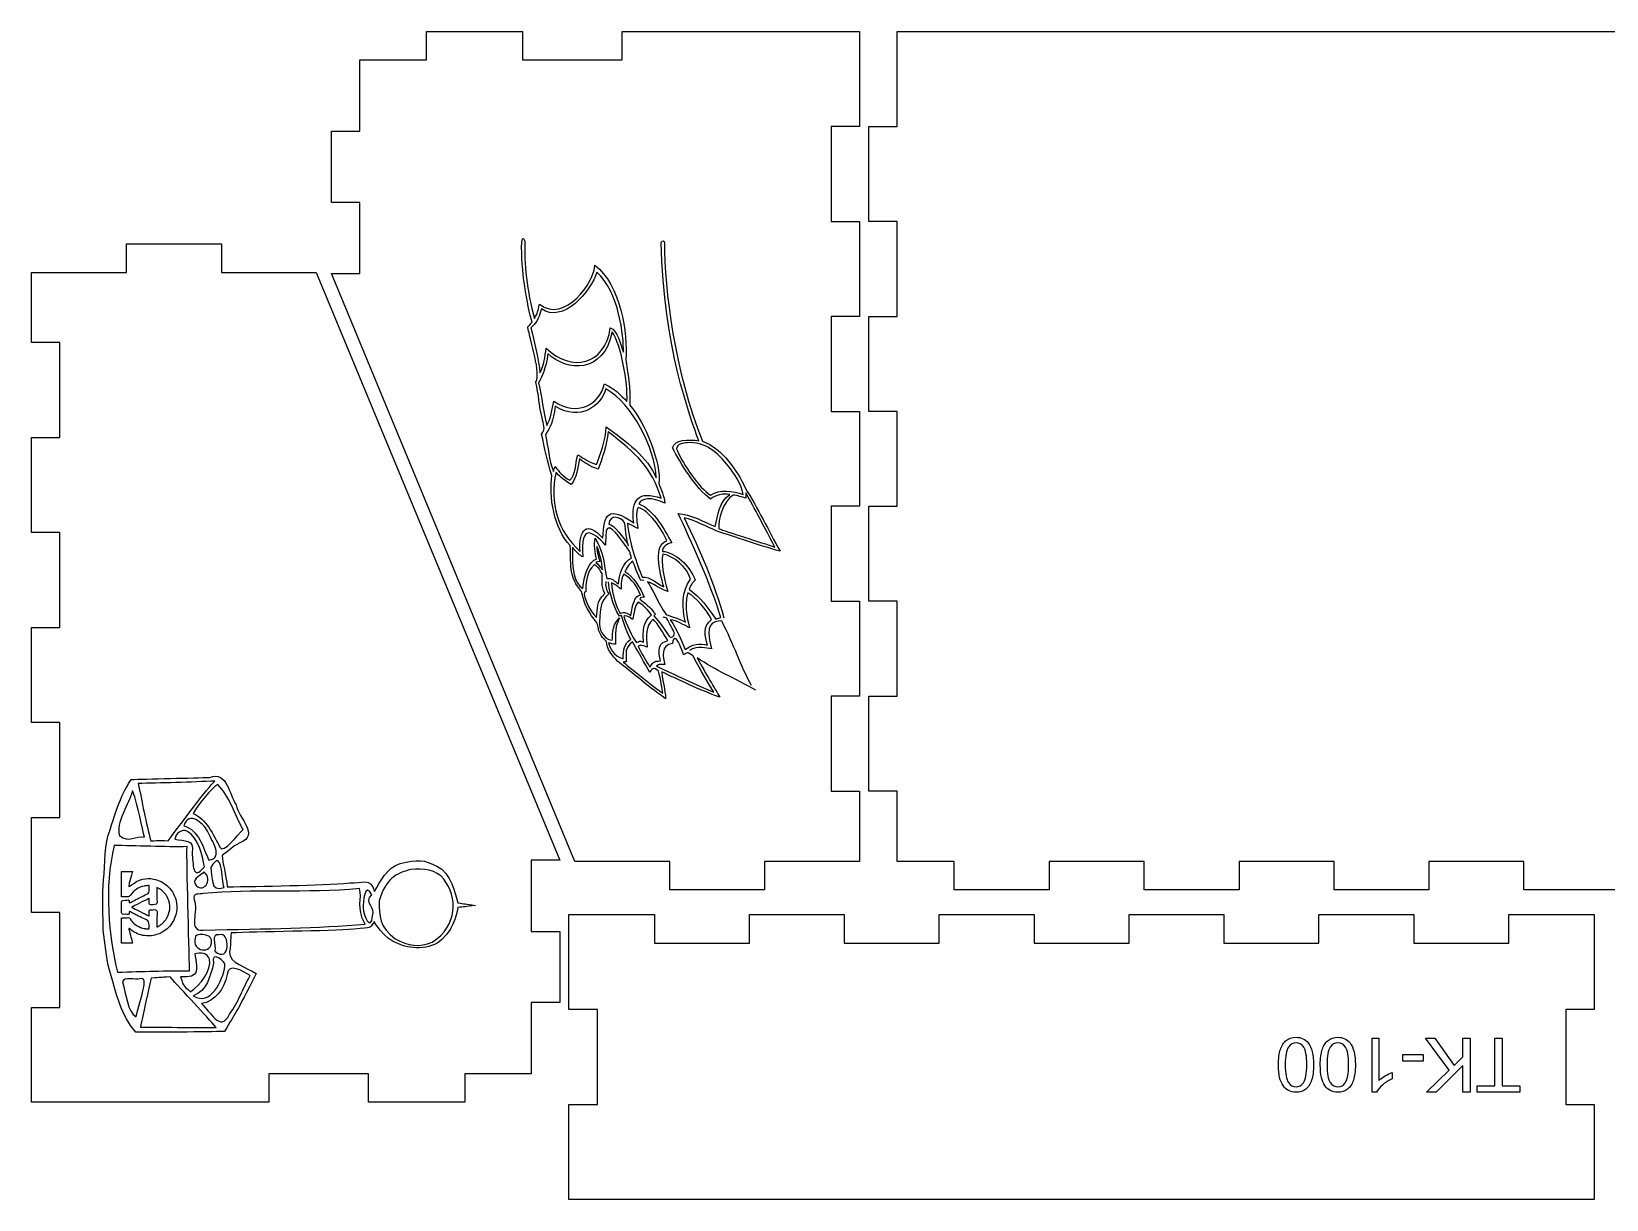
# Model space of a CAD drawing. Extents: x 7 to 524, y 11 to 256.
# Drawn here: x 7.4 to 339.2, y 10.5 to 256.5 of the extents above; entities that cross this region are included whole.
import ezdxf

# ---------------------------------------------------------------- set-up
doc = ezdxf.new("R2010")
doc.units = 0
doc.layers.get('0').update_dxf_attribs({"linetype": 'CONTINUOUS'})

msp = doc.modelspace()

# ---------------------------------------------------------------- linework, layer by layer
at = {"color": 7}
for points in [[(90.539747, 256.499232), (110.819324, 256.499232)], [(90.539747, 250.499249), (90.539747, 256.499232)], [(110.819324, 256.499232), (110.819324, 250.499249)], [(131.819322, 256.499232), (181.81932, 256.499232)], [(131.819322, 250.499249), (131.819322, 256.499232)], [(181.81932, 256.499232), (181.81932, 236.499235)], [(189.769327, 256.499232), (393.769321, 256.499232)], [(189.769327, 236.499235), (189.769327, 256.499232)], [(76.539746, 250.499249), (90.539747, 250.499249)], [(76.539746, 235.499234), (76.539746, 250.499249)], [(110.819324, 250.499249), (131.819322, 250.499249)], [(175.819321, 236.499235), (175.819321, 216.49924)], [(181.81932, 236.499235), (175.819321, 236.499235)], [(183.769331, 236.499235), (189.769327, 236.499235)], [(183.769331, 216.49924), (183.769331, 236.499235)], [(70.53975, 235.499234), (76.539746, 235.499234)], [(70.53975, 220.499232), (70.53975, 235.499234)], [(76.539746, 220.499232), (70.53975, 220.499232)], [(76.539746, 205.499233), (76.539746, 220.499232)], [(175.819321, 216.49924), (181.81932, 216.49924)], [(181.81932, 216.49924), (181.81932, 196.499243)], [(189.769327, 216.49924), (183.769331, 216.49924)], [(189.769327, 196.499243), (189.769327, 216.49924)], [(27.353585, 211.772261), (47.353582, 211.772261)], [(27.353585, 205.772265), (27.353585, 211.772261)], [(47.353582, 211.772261), (47.353582, 205.772265)], [(7.35359, 205.772265), (27.353585, 205.772265)], [(7.35359, 190.972407), (7.35359, 205.772265)], [(47.353582, 205.772265), (67.353585, 205.772265)], [(67.353585, 205.772265), (118.633161, 81.972419)], [(70.53975, 205.499233), (76.539746, 205.499233)], [(121.819323, 81.699387), (70.53975, 205.499233)], [(175.819321, 196.499243), (175.819321, 176.499233)], [(181.81932, 196.499243), (175.819321, 196.499243)], [(183.769331, 196.499243), (189.769327, 196.499243)], [(183.769331, 176.499233), (183.769331, 196.499243)], [(13.353588, 190.972407), (7.35359, 190.972407)], [(13.353588, 170.972405), (13.353588, 190.972407)], [(175.819321, 176.499233), (181.81932, 176.499233)], [(181.81932, 176.499233), (181.81932, 156.499236)], [(189.769327, 176.499233), (183.769331, 176.499233)], [(189.769327, 156.499236), (189.769327, 176.499233)], [(7.35359, 170.972405), (13.353588, 170.972405)], [(7.35359, 150.97241), (7.35359, 170.972405)], [(175.819321, 156.499236), (175.819321, 136.499242)], [(181.81932, 156.499236), (175.819321, 156.499236)], [(183.769331, 156.499236), (189.769327, 156.499236)], [(183.769331, 136.499242), (183.769331, 156.499236)], [(13.353588, 150.97241), (7.35359, 150.97241)], [(13.353588, 130.972413), (13.353588, 150.97241)], [(175.819321, 136.499242), (181.81932, 136.499242)], [(181.81932, 136.499242), (181.81932, 116.499244)], [(189.769327, 136.499242), (183.769331, 136.499242)], [(189.769327, 116.499244), (189.769327, 136.499242)], [(7.35359, 130.972413), (13.353588, 130.972413)], [(7.35359, 110.972419), (7.35359, 130.972413)], [(175.819321, 116.499244), (175.819321, 96.499242)], [(181.81932, 116.499244), (175.819321, 116.499244)], [(183.769331, 116.499244), (189.769327, 116.499244)], [(183.769331, 96.499242), (183.769331, 116.499244)], [(13.353588, 110.972419), (7.35359, 110.972419)], [(13.353588, 90.972406), (13.353588, 110.972419)], [(175.819321, 96.499242), (181.81932, 96.499242)], [(181.81932, 96.499242), (181.81932, 81.699387)], [(189.769327, 96.499242), (183.769331, 96.499242)], [(189.769327, 81.699387), (189.769327, 96.499242)], [(7.35359, 90.972406), (13.353588, 90.972406)], [(7.35359, 70.972411), (7.35359, 90.972406)], [(112.633162, 81.972419), (112.633162, 66.972417)], [(118.633161, 81.972419), (112.633162, 81.972419)], [(141.819328, 81.699387), (121.819323, 81.699387)], [(141.819328, 75.699389), (141.819328, 81.699387)], [(161.819323, 81.699387), (161.819323, 75.699389)], [(181.81932, 81.699387), (161.819323, 81.699387)], [(201.769337, 81.699387), (189.769327, 81.699387)], [(201.769337, 75.699389), (201.769337, 81.699387)], [(221.769334, 81.699387), (221.769334, 75.699389)], [(241.769329, 81.699387), (221.769334, 81.699387)], [(241.769329, 75.699389), (241.769329, 81.699387)], [(261.769326, 81.699387), (261.769326, 75.699389)], [(281.769317, 81.699387), (261.769326, 81.699387)], [(281.769317, 75.699389), (281.769317, 81.699387)], [(301.769304, 81.699387), (301.769304, 75.699389)], [(321.769317, 81.699387), (301.769304, 81.699387)], [(321.769317, 75.699389), (321.769317, 81.699387)], [(27.130444, 74.271942), (26.284374, 74.271942), (26.284374, 76.941381), (26.284374, 79.61082), (27.463084, 79.61082)], [(32.115365, 75.831142), (32.115538, 76.610312), (31.871129, 76.606538)], [(161.819323, 75.699389), (141.819328, 75.699389)], [(221.769334, 75.699389), (201.769337, 75.699389)], [(261.769326, 75.699389), (241.769329, 75.699389)], [(301.769304, 75.699389), (281.769317, 75.699389)], [(341.769303, 75.699389), (321.769317, 75.699389)], [(13.353588, 70.972411), (7.35359, 70.972411)], [(13.353588, 50.972414), (13.353588, 70.972411)], [(27.463084, 64.516355), (26.28437, 64.516355), (26.28437, 67.185794), (26.28437, 69.855233), (27.130111, 69.855233)], [(120.589323, 70.50448), (138.589321, 70.50448)], [(120.589323, 50.50565), (120.589323, 70.50448)], [(138.589321, 70.50448), (138.589321, 64.504831)], [(158.589319, 70.50448), (178.589329, 70.50448)], [(158.589319, 64.504831), (158.589319, 70.50448)], [(178.589329, 70.50448), (178.589329, 64.504831)], [(198.589326, 70.50448), (218.58932, 70.50448)], [(198.589326, 64.504831), (198.589326, 70.50448)], [(218.58932, 70.50448), (218.58932, 64.504831)], [(238.589331, 70.50448), (258.589328, 70.50448)], [(238.589331, 64.504831), (238.589331, 70.50448)], [(258.589328, 70.50448), (258.589328, 64.504831)], [(278.589343, 70.50448), (298.58933, 70.50448)], [(278.589343, 64.504831), (278.589343, 70.50448)], [(298.58933, 70.50448), (298.58933, 64.504831)], [(318.589342, 70.50448), (336.589344, 70.50448)], [(318.589342, 64.504831), (318.589342, 70.50448)], [(336.589344, 70.50448), (336.589344, 50.50565)], [(31.871127, 67.520637), (32.115537, 67.516864), (32.115537, 68.296229)], [(112.633162, 66.972417), (118.633161, 66.972417)], [(118.633161, 66.972417), (118.633161, 51.972418)], [(138.589321, 64.504831), (158.589319, 64.504831)], [(178.589329, 64.504831), (198.589326, 64.504831)], [(218.58932, 64.504831), (238.589331, 64.504831)], [(258.589328, 64.504831), (278.589343, 64.504831)], [(298.58933, 64.504831), (318.589342, 64.504831)], [(7.35359, 50.972414), (13.353588, 50.972414)], [(7.35359, 30.972412), (7.35359, 50.972414)], [(112.633162, 51.972418), (112.633162, 36.972403)], [(118.633161, 51.972418), (112.633162, 51.972418)], [(126.589327, 50.50565), (120.589323, 50.50565)], [(126.589327, 30.506825), (126.589327, 50.50565)], [(330.589334, 50.50565), (330.589334, 30.506825)], [(336.589344, 50.50565), (330.589334, 50.50565)], [(289.843924, 44.474359), (291.23677, 44.474359), (291.23677, 35.598837)], [(290.741523, 33.083975), (289.843924, 33.083975), (289.843924, 44.474359)], [(57.353586, 36.972403), (57.353586, 30.972412)], [(78.353587, 36.972403), (57.353586, 36.972403)], [(78.353587, 30.972412), (78.353587, 36.972403)], [(98.633164, 36.972403), (98.633164, 30.972412)], [(112.633162, 36.972403), (98.633164, 36.972403)], [(294.022462, 37.277989), (294.022462, 35.931572)], [(57.353586, 30.972412), (7.35359, 30.972412)], [(98.633164, 30.972412), (78.353587, 30.972412)], [(120.589323, 30.506825), (126.589327, 30.506825)], [(120.589323, 10.507976), (120.589323, 30.506825)], [(330.589334, 30.506825), (336.589344, 30.506825)], [(336.589344, 30.506825), (336.589344, 10.507976)], [(336.589344, 10.507976), (120.589323, 10.507976)], [(336.589344, 10.507976), (120.589323, 10.507976)]]:
    msp.add_lwpolyline(points, dxfattribs=at)
for points in [[(310.434831, 44.474359), (310.434831, 33.130404), (308.933638, 33.130404), (308.933638, 38.755954), (303.300342, 33.130404), (301.265246, 33.130404), (306.024148, 37.726796), (301.056331, 44.474359), (303.037266, 44.474359), (307.076501, 38.732739), (308.933638, 40.543439), (308.933638, 44.474359)], [(317.166916, 44.474359), (317.166916, 34.469082), (320.904367, 34.469082), (320.904367, 33.130404), (311.912794, 33.130404), (311.912794, 34.469082), (315.665723, 34.469082), (315.665723, 44.474359)], [(300.522402, 41.069624), (300.522402, 39.669041), (296.243269, 39.669041), (296.243269, 41.069624)], [(276.031537, 38.879763)], [(277.463065, 38.879763)], [(284.845151, 38.879763)], [(286.27668, 38.879763)]]:
    msp.add_lwpolyline(points, close=True, dxfattribs=at)
for points in [[(110.624923, 212.061415), (110.85336, 213.742496), (111.273536, 212.48003), (111.291416, 212.032155)], [(140.047758, 212.067858), (140.077395, 212.550017), (140.73991, 212.481155), (140.715682, 211.995104)], [(112.814274, 195.289965), (111.795667, 198.700041), (110.450349, 206.486333), (110.624923, 212.061415)], [(111.291416, 212.032155), (111.124104, 208.175808), (111.738571, 201.523314), (113.302589, 196.036098)], [(147.936567, 170.30458), (146.143269, 175.411732), (140.449309, 190.060702), (140.047758, 212.067858)], [(140.715682, 211.995104), (140.64976, 202.264761), (142.846429, 184.809254), (148.700269, 170.194092)], [(114.371907, 199.105784), (119.66708, 194.814213), (126.108356, 203.930934), (126.012914, 207.291645)], [(126.448154, 205.840145), (125.401395, 201.84566), (119.206522, 194.831185), (114.769064, 198.068787)], [(126.012914, 207.291645), (131.490466, 203.138047), (132.973231, 192.797054), (132.561588, 187.435384)], [(132.058588, 188.98019), (132.169328, 192.156965), (131.130759, 201.70463), (126.448154, 205.840145)], [(113.302589, 196.036098), (114.034322, 197.34182), (114.057158, 197.593736), (114.371907, 199.105784)], [(114.769064, 198.068787), (114.089026, 195.59342), (113.606535, 195.080526), (112.538996, 194.12241)], [(111.891314, 194.310625), (112.440307, 194.82917), (112.349415, 194.798684), (112.814274, 195.289965)], [(113.580917, 182.623539), (114.742083, 184.320795), (112.491262, 191.310288), (111.891314, 194.310625)], [(112.538996, 194.12241), (113.293398, 191.288204), (114.22341, 187.246297), (114.474742, 184.638132)], [(115.813872, 189.776488), (121.009927, 184.711537), (128.245953, 186.14243), (129.292148, 194.11095)], [(129.668612, 193.237697), (127.965921, 184.342776), (120.045495, 184.85432), (116.154959, 188.663133)], [(129.292148, 194.11095), (130.7851, 193.655381), (131.420737, 190.586121), (132.058588, 188.98019)], [(132.804501, 178.571203), (133.016274, 182.516685), (131.60106, 190.574956), (129.668612, 193.237697)], [(114.474742, 184.638132), (115.393431, 186.240611), (115.446653, 188.01604), (115.813872, 189.776488)], [(116.154959, 188.663133), (115.758221, 185.43111), (114.856519, 183.838527), (114.198054, 182.473781)], [(132.561588, 187.435384), (132.935094, 184.887958), (133.638515, 181.115946), (133.392092, 177.789515)], [(114.9539, 175.125416), (114.286489, 177.581873), (114.262707, 180.163744), (113.580917, 182.623539)], [(114.198054, 182.473781), (114.926083, 179.384491), (115.13546, 176.581381), (115.892348, 173.552514)], [(117.390269, 178.627844), (122.268532, 175.34185), (126.97125, 177.787378), (128.056542, 182.26775)], [(128.378629, 181.221097), (127.403404, 177.829685), (123.066531, 174.164524), (117.700126, 177.617547)], [(128.056542, 182.26775), (130.40105, 181.201646), (131.264933, 180.10367), (132.804501, 178.571203)], [(138.961722, 162.483501), (138.716615, 168.709242), (134.012069, 178.087945), (128.378629, 181.221097)], [(117.700126, 177.617547), (117.25339, 174.23373), (116.751989, 173.287099), (115.626404, 171.522868)], [(115.892348, 173.552514), (116.941315, 175.035561), (116.890955, 176.901009), (117.390269, 178.627844)], [(133.392092, 177.789515), (136.535044, 174.339822), (140.202086, 165.198935), (139.504127, 161.407249)], [(114.833718, 171.719671), (115.767438, 172.77982), (115.143789, 173.853951), (114.9539, 175.125416)], [(126.376396, 165.290255), (127.065669, 166.921081), (128.398312, 170.564371), (128.401789, 173.240051)], [(128.401789, 173.240051), (132.516657, 170.340815), (137.273051, 166.746634), (138.961722, 162.483501)], [(117.007898, 163.021938), (115.964347, 165.751629), (115.495078, 168.882229), (114.833718, 171.719671)], [(115.626404, 171.522868), (116.278529, 168.841658), (116.279465, 166.396293), (117.312802, 163.863148)], [(128.87877, 172.158073), (128.504427, 169.387271), (127.591928, 166.386431), (126.721129, 164.30331)], [(139.996446, 158.208836), (137.940033, 164.768472), (134.8272, 167.543824), (128.87877, 172.158073)], [(142.432468, 168.786481), (142.839118, 170.643433), (145.711654, 170.598884), (147.936567, 170.30458)], [(145.523659, 169.886531), (144.6511, 169.898859), (142.600082, 169.386078), (143.446547, 168.150295)], [(154.138699, 165.040768), (152.038242, 167.67828), (149.082921, 170.277524), (145.523659, 169.886531)], [(148.700269, 170.194092), (152.911408, 168.713957), (156.145737, 163.787237), (157.645638, 160.510397)], [(120.753388, 161.973145), (122.053629, 163.007281), (121.893635, 165.421687), (122.422673, 167.319572)], [(122.811021, 166.480987), (122.400872, 164.581168), (122.270606, 162.485752), (121.059782, 161.101299)], [(122.422673, 167.319572), (123.636768, 166.724575), (124.041449, 166.16528), (126.376396, 165.290255)], [(126.721129, 164.30331), (124.726134, 165.067082), (124.002698, 165.610952), (122.811021, 166.480987)], [(150.416182, 158.006825), (147.30756, 160.256415), (144.098374, 165.572913), (142.432468, 168.786481)], [(143.446547, 168.150295), (144.627558, 165.374581), (148.023275, 160.394962), (150.397522, 158.841287)], [(120.853893, 148.268153), (117.43288, 151.639342), (116.304485, 158.781522), (117.007898, 163.021938)], [(117.864229, 163.657381), (116.46934, 157.284018), (118.239069, 151.147797), (122.93473, 146.990688)], [(117.312802, 163.863148), (117.439904, 164.418022), (117.358239, 163.950733), (117.659722, 164.877816)], [(117.659722, 164.877816), (118.503514, 163.856332), (119.2564, 162.777137), (120.753388, 161.973145)], [(121.059782, 161.101299), (119.013297, 162.329748), (118.469263, 163.012204), (117.864229, 163.657381)], [(157.259233, 158.988505), (156.969364, 161.458123), (155.364093, 163.321805), (154.138699, 165.040768)], [(134.242099, 152.988073), (133.573299, 157.979824), (135.312993, 159.889329), (139.996446, 158.208836)], [(139.504127, 161.407249), (139.98929, 160.074297), (140.705982, 158.568724), (140.773343, 157.166613)], [(150.397522, 158.841287), (152.320317, 160.134966), (155.194847, 159.753939), (157.259233, 158.988505)], [(157.645638, 160.510397), (160.462252, 155.915107), (162.611401, 151.42555), (165.063467, 147.047453)], [(163.968841, 147.911528), (161.577543, 152.363669), (160.649003, 154.414442), (157.823797, 159.341857)], [(157.823797, 159.341857), (157.826039, 158.721781), (157.846511, 158.814183), (157.859134, 158.191971)], [(127.726827, 149.756096), (127.900237, 154.854533), (128.873431, 156.766556), (134.242099, 152.988073)], [(135.144574, 156.260211), (134.621759, 155.097553), (134.812292, 153.738049), (135.109583, 151.814444)], [(141.239039, 149.224169), (139.944646, 151.968069), (137.550515, 155.582175), (135.144574, 156.260211)], [(140.773343, 157.166613), (138.031908, 158.550395), (135.76893, 158.204075), (135.303223, 157.045295)], [(135.303223, 157.045295), (138.540207, 155.754764), (140.802743, 151.365073), (142.22665, 148.806828)], [(154.467912, 158.997981), (153.034243, 159.259142), (151.565477, 158.940027), (150.416182, 158.006825)], [(151.359513, 152.271422), (151.957007, 154.618262), (152.2845, 157.454505), (154.467912, 158.997981)], [(155.207562, 158.868886), (153.022531, 157.60275), (151.894003, 153.451513), (152.17107, 151.783661)], [(157.859134, 158.191971), (157.004986, 158.49246), (156.096175, 158.744565), (155.207562, 158.868886)], [(122.93473, 146.990688), (122.606598, 151.600156), (124.340088, 153.669243), (127.726827, 149.756096)], [(128.303734, 148.332635), (125.496704, 151.246749), (123.058463, 153.074002), (123.500836, 145.836654)], [(132.302125, 153.080962), (131.411652, 154.332927), (129.17633, 154.932596), (129.002807, 152.714272)], [(129.002807, 152.714272), (130.003815, 152.646772), (132.208788, 149.951138), (133.158829, 148.200819)], [(133.158829, 148.200819), (132.707327, 149.457728), (132.570741, 151.142244), (132.302125, 153.080962)], [(135.109583, 151.814444), (134.334033, 152.256184), (133.723369, 152.625188), (132.931301, 152.90699)], [(132.931301, 152.90699), (133.353308, 148.50017), (134.871436, 144.487101), (136.008088, 141.588928)], [(152.593376, 133.057558), (150.625895, 139.79843), (146.167898, 149.637344), (143.574292, 154.971955)], [(143.574292, 154.971955), (146.173519, 154.861102), (149.221532, 153.123462), (151.359513, 152.271422)], [(151.626203, 151.308325), (149.726757, 152.22534), (147.009569, 153.569763), (144.826646, 154.049236)], [(144.826646, 154.049236), (148.45088, 146.869141), (151.191132, 140.186833), (153.226446, 133.011377)], [(126.399958, 145.363133), (126.041721, 146.803931), (125.847097, 148.290884), (126.098658, 149.77225)], [(126.098658, 149.77225), (128.48321, 145.641283), (127.816327, 143.815446), (128.578891, 141.301977)], [(128.834118, 151.928278), (128.363969, 151.716425), (128.307076, 150.70936), (128.303734, 148.332635)], [(133.345294, 147.046521), (132.207178, 148.602444), (129.797394, 152.362337), (128.834118, 151.928278)], [(165.063464, 147.04745), (160.519712, 148.319169), (155.725755, 149.980597), (151.626203, 151.308325)], [(152.17107, 151.783661), (153.51845, 151.258122), (161.249186, 148.830901), (163.968841, 147.911528)], [(123.244466, 138.565489), (120.622167, 141.656754), (121.031269, 143.391212), (120.853893, 148.268153)], [(121.348396, 147.895339), (121.11177, 143.050608), (121.720219, 140.365475), (123.531505, 139.171768)], [(123.500836, 145.836654), (123.088822, 146.090846), (122.09523, 146.784495), (121.348396, 147.895339)], [(126.470152, 148.022651), (126.42625, 146.937293), (127.003518, 145.230206), (127.092897, 144.894882)], [(127.630327, 143.094139), (127.592459, 144.7255), (127.13156, 146.277989), (126.470152, 148.022651)], [(133.750696, 145.624968), (133.483674, 146.495781), (133.530428, 146.550841), (133.345294, 147.046521)], [(140.571449, 139.543572), (139.614098, 142.831604), (138.317873, 148.4673), (141.239039, 149.224169)], [(140.366733, 146.392802), (139.896895, 144.601466), (140.546306, 141.827346), (141.406531, 138.541329)], [(142.22665, 148.806828), (141.26087, 148.619729), (140.226197, 147.964972), (140.263366, 147.007722)], [(140.263366, 147.007722), (142.986194, 146.885725), (146.006192, 143.999543), (147.184174, 140.934289)], [(146.22509, 141.156066), (145.478443, 143.597406), (142.684537, 146.166486), (140.366733, 146.392802)], [(123.531505, 139.171768), (123.735284, 142.398101), (124.901692, 145.00146), (126.399958, 145.363133)], [(125.935761, 144.215802), (124.055585, 142.584421), (124.093998, 139.765761), (124.159627, 138.511216)], [(127.561464, 142.341053), (126.629274, 143.907324), (126.476869, 143.809603), (125.935761, 144.215802)], [(127.092897, 144.894882), (126.757359, 144.796408), (126.397074, 144.814506), (126.264583, 144.653319)], [(126.264583, 144.653319), (126.929746, 144.181722), (127.044806, 143.827323), (127.630327, 143.094139)], [(131.02021, 140.167956), (131.089024, 142.001174), (131.968811, 144.798404), (133.750696, 145.624968)], [(134.047572, 144.916189), (133.439442, 144.686597), (132.569238, 143.267979), (132.391071, 142.773375)], [(132.391071, 142.773375), (134.053089, 141.805352), (135.667133, 139.373282), (136.41614, 137.340759)], [(135.721488, 140.904281), (135.266614, 141.693127), (134.197075, 144.542362), (134.047572, 144.916189)], [(128.155149, 138.162933), (127.234245, 139.792512), (127.772762, 141.119928), (127.561464, 142.341053)], [(128.371375, 140.691331), (128.195776, 139.767201), (128.458581, 138.870576), (128.963957, 138.078535)], [(128.578891, 141.301977), (129.65507, 141.416749), (130.138504, 140.809013), (131.02021, 140.167956)], [(131.223175, 133.382815), (129.705469, 135.579505), (128.964864, 139.321924), (128.927552, 140.566514)], [(131.551249, 139.052204), (130.451392, 139.987583), (130.366555, 139.981701), (129.532216, 140.383459)], [(129.532216, 140.383459), (129.700823, 137.982539), (130.471518, 135.30996), (131.402308, 133.905718)], [(132.174388, 142.189907), (131.522164, 141.387514), (131.56687, 140.147589), (131.551249, 139.052204)], [(135.630384, 137.754361), (134.98303, 139.565805), (133.927856, 141.207959), (132.174388, 142.189907)], [(136.383541, 140.881994), (136.225159, 140.937762), (135.943501, 140.905554), (135.721488, 140.904281)], [(136.008088, 141.588928), (137.817131, 141.730927), (139.041703, 140.165448), (140.571449, 139.543572)], [(141.406531, 138.541329), (138.700637, 139.685093), (138.622335, 140.144408), (137.164303, 140.613525)], [(137.164303, 140.613525), (137.897286, 139.524116), (139.508291, 136.002816), (141.043386, 133.690518)], [(145.172604, 132.086307), (144.295945, 135.054926), (144.304553, 138.620602), (146.22509, 141.156066)], [(147.184174, 140.934289), (146.55524, 140.370564), (146.173689, 139.777668), (145.884829, 139.017231)], [(124.159627, 138.511216), (122.952618, 138.91714), (124.948194, 134.260392), (126.40702, 133.102265)], [(126.555399, 131.905559), (124.751308, 134.155509), (123.893718, 135.482218), (123.244466, 138.565489)], [(126.40702, 133.102265), (126.629917, 134.899934), (126.287263, 136.404887), (128.155149, 138.162933)], [(128.963957, 138.078535), (127.292871, 136.472503), (127.24024, 135.580386), (127.03097, 132.082114)], [(133.633245, 133.52227), (133.835419, 135.519428), (134.526304, 137.864631), (135.630384, 137.754361)], [(135.196546, 136.297119), (134.317833, 135.585912), (134.329121, 133.833982), (134.005718, 132.648547)], [(138.0022, 133.620897), (137.114814, 134.728949), (136.659976, 135.394246), (135.196546, 136.297119)], [(136.41614, 137.340759), (136.16063, 137.3299), (135.600289, 137.360294), (135.506365, 136.96671)], [(135.506365, 136.96671), (137.371102, 135.501565), (138.013965, 134.918297), (138.785101, 133.75882)], [(145.641041, 138.286572), (144.615586, 135.220327), (145.920292, 131.459318), (145.973111, 130.907292)], [(150.606509, 132.672012), (149.704697, 134.481577), (147.252134, 137.493444), (145.641041, 138.286572)], [(145.884829, 139.017231), (148.335092, 137.367288), (149.882999, 135.103779), (151.497944, 132.753672)], [(129.716103, 128.280278), (129.863886, 129.062406), (129.329568, 130.934058), (131.230196, 133.010999)], [(131.230196, 133.010999), (130.712326, 131.643923), (130.198533, 131.176554), (130.414845, 127.446989)], [(131.63316, 133.499014), (131.538216, 133.497408), (131.274253, 133.380225), (131.223175, 133.382815)], [(131.402308, 133.905718), (132.30695, 134.343319), (132.727352, 134.076753), (133.633245, 133.52227)], [(133.597629, 128.50238), (132.736684, 130.060889), (132.601979, 130.740496), (131.63316, 133.499014)], [(134.005718, 132.648547), (133.018051, 133.534129), (132.318954, 133.521225), (132.124081, 133.267598)], [(132.124081, 133.267598), (132.725606, 131.749474), (133.847113, 129.019816), (134.815412, 127.803433)], [(136.281422, 127.904851), (136.015195, 132.210235), (137.079511, 132.641034), (138.0022, 133.620897)], [(138.323092, 132.743402), (136.59211, 131.107663), (136.850674, 129.241416), (137.0497, 126.869175)], [(141.438182, 128.247925), (140.465732, 129.746229), (139.273166, 131.806126), (138.323092, 132.743402)], [(138.785101, 133.75882), (138.655355, 133.595329), (138.548251, 133.546581), (138.449684, 133.404906)], [(138.449684, 133.404906), (139.602377, 132.526946), (141.414806, 129.300265), (141.951953, 128.876073)], [(141.196237, 132.870122), (140.917524, 133.093563), (140.704199, 133.09058), (140.432293, 133.160408)], [(141.043386, 133.690518), (141.043386, 133.690518), (143.859192, 132.827418), (145.172604, 132.086307)], [(142.815764, 129.799357), (142.522637, 130.37782), (141.726079, 131.96379), (141.196237, 132.870122)], [(151.497944, 132.753672), (151.714793, 132.797152), (151.831282, 132.842348), (152.593376, 133.057558)], [(128.464848, 128.002446), (127.752765, 128.791762), (126.934224, 129.289548), (126.555399, 131.905559)], [(127.03097, 132.082114), (126.871276, 130.941747), (127.619256, 128.483399), (129.716103, 128.280278)], [(145.973111, 130.907292), (145.036097, 131.413713), (143.158593, 132.473877), (141.928904, 132.602404)], [(141.928904, 132.602404), (143.450204, 130.385424), (143.969622, 128.7911), (145.097881, 126.321114)], [(141.951953, 128.876073), (142.336033, 129.008771), (142.638216, 128.935928), (142.815764, 129.799357)], [(149.787085, 127.287352), (149.151803, 129.168823), (148.784604, 131.300125), (150.606509, 132.672012)], [(152.783299, 132.349869), (150.827436, 132.209722), (149.172368, 131.975439), (150.625163, 126.448819)], [(159.032581, 118.744194), (156.76247, 122.885336), (155.313331, 127.417027), (152.783299, 132.349869)], [(130.907986, 123.840684), (129.676658, 124.948746), (128.542248, 126.544717), (128.464848, 128.002446)], [(130.414845, 127.446989), (129.691114, 127.457985), (129.421481, 127.65859), (128.927923, 127.729423)], [(128.927923, 127.729423), (129.173503, 126.803857), (129.926458, 124.915698), (131.986164, 124.411227)], [(131.986164, 124.411227), (131.991444, 126.225914), (132.213817, 127.54691), (133.597629, 128.50238)], [(133.944726, 127.986397), (132.26385, 126.592332), (132.680376, 125.565928), (132.614893, 123.758177)], [(137.601469, 121.599883), (136.926958, 122.573666), (134.597741, 127.013485), (133.944726, 127.986397)], [(134.815412, 127.803433), (135.516701, 128.082292), (135.3381, 128.223926), (136.281422, 127.904851)], [(137.0497, 126.869175), (135.87421, 127.271919), (135.618981, 127.298288), (135.179112, 127.044158)], [(135.179112, 127.044158), (135.558729, 125.904107), (137.068418, 123.627768), (137.650124, 122.602938)], [(139.85807, 123.926063), (138.868449, 127.987381), (140.658394, 127.86464), (141.438182, 128.247925)], [(142.415211, 127.631008), (139.742633, 127.252589), (140.454409, 124.734451), (140.764033, 123.185396)], [(143.183102, 128.588743), (142.775451, 128.953135), (142.353958, 128.243203), (142.415211, 127.631008)], [(144.712321, 125.194864), (144.521276, 125.837518), (143.800672, 128.036704), (143.183102, 128.588743)], [(145.097881, 126.321114), (146.488917, 127.515984), (148.204658, 127.651924), (149.787085, 127.287352)], [(150.625163, 126.448819), (149.487013, 126.598941), (147.808684, 127.247986), (145.967676, 126.127308)], [(140.960852, 115.969827), (136.348124, 119.268407), (134.36883, 121.151585), (130.907986, 123.840684)], [(132.614893, 123.758177), (132.34137, 123.779483), (132.282744, 123.81344), (132.041429, 123.69202)], [(132.041429, 123.69202), (132.322784, 123.454675), (139.213509, 117.765347), (140.343043, 117.1738)], [(137.650124, 122.602938), (138.481455, 123.946094), (138.76558, 123.907135), (139.85807, 123.926063)], [(140.764033, 123.185396), (139.441415, 123.237504), (139.538919, 123.174399), (139.040769, 122.845728)], [(139.040769, 122.845728), (142.914894, 120.935738), (147.29437, 118.977433), (151.121999, 117.330361)], [(145.685726, 125.638452), (145.429628, 125.695829), (145.061509, 125.428704), (144.712321, 125.194864)], [(146.903088, 124.675242), (146.737513, 124.972385), (146.925902, 124.939697), (145.685726, 125.638452)], [(151.121999, 117.330361), (149.477368, 119.91467), (148.560219, 121.681013), (146.903088, 124.675242)], [(159.989143, 117.753664), (155.756916, 120.114428), (151.341673, 122.068136), (147.622146, 124.56441)], [(147.622146, 124.56441), (149.372796, 121.255599), (151.424698, 118.00162), (152.342376, 116.309036)], [(139.421948, 121.768681), (138.365827, 122.713527), (138.364344, 122.458864), (137.601469, 121.599883)], [(140.343043, 117.1738), (140.245168, 117.824277), (139.959599, 120.080185), (139.421948, 121.768681)], [(152.342376, 116.309036), (148.196505, 117.760664), (143.521249, 120.083869), (140.119623, 121.628872)], [(140.119623, 121.628872), (140.466983, 118.864216), (140.804138, 118.067916), (140.960852, 115.969827)], [(44.896673, 99.382866), (48.663891, 100.840765), (48.943106, 95.772051), (50.480344, 93.617102)], [(23.925886, 88.347117), (25.602788, 94.1683), (26.894512, 96.723311), (28.352128, 98.972936)], [(28.657672, 96.578564), (27.938519, 93.935102), (24.92644, 89.702015), (25.920659, 87.167585)], [(28.352128, 98.972936), (31.107624, 99.021886), (41.937468, 99.338177), (44.896673, 99.382866)], [(31.182765, 86.82317), (30.64241, 88.611828), (29.882591, 93.33812), (28.657672, 96.578564)], [(45.999501, 98.638207), (41.457837, 98.40961), (34.042828, 98.181533), (29.852396, 98.134737)], [(29.852396, 98.134737), (30.588052, 94.514774), (31.490394, 89.630259), (32.499137, 86.070518)], [(36.112554, 86.075589), (39.500896, 90.443823), (44.340804, 97.10559), (45.999501, 98.638207)], [(46.577995, 97.901961), (45.055591, 97.056245), (42.717911, 93.920833), (41.403079, 91.821605)], [(51.924821, 88.434459), (50.132759, 91.553361), (49.140631, 95.458278), (46.577995, 97.901961)], [(50.480344, 93.617102), (50.987115, 90.663245), (55.517758, 87.333763), (51.280994, 85.658676)], [(44.429304, 88.073534), (43.462073, 89.833495), (40.513655, 92.513967), (39.469448, 89.198687)], [(41.403079, 91.821605), (44.059731, 90.754502), (45.813797, 87.197732), (47.030068, 84.694695)], [(22.550792, 77.820667), (22.84806, 81.209066), (22.643172, 85.487847), (23.925886, 88.347117)], [(25.920659, 87.167585), (27.842732, 85.455124), (29.325026, 87.22867), (31.182765, 86.82317)], [(40.199145, 88.01972), (39.054421, 88.691467), (37.684611, 87.537894), (37.552706, 86.420685)], [(37.552706, 86.420685), (39.446, 85.853398), (41.829397, 86.588398), (41.190838, 83.499446)], [(39.469448, 89.198687), (42.660905, 88.225942), (43.469442, 84.663266), (44.714411, 81.953115)], [(43.766925, 80.587159), (43.36034, 83.034579), (42.62519, 86.532489), (40.199145, 88.01972)], [(44.714411, 81.953115), (47.953299, 82.484675), (45.30439, 86.083602), (44.429304, 88.073534)], [(47.030068, 84.694695), (47.67151, 83.189006), (50.993282, 87.420251), (51.924821, 88.434459)], [(24.779538, 85.027809), (22.614025, 76.478559), (23.636099, 65.676379), (25.467095, 58.371781)], [(40.117628, 84.836723), (35.89722, 84.688546), (28.898275, 85.09333), (24.779538, 85.027809)], [(32.499137, 86.070518), (34.825368, 86.094498), (33.762204, 86.12068), (36.112554, 86.075589)], [(40.646433, 58.678529), (40.550722, 64.584486), (40.014754, 81.069995), (40.117628, 84.836723)], [(41.190838, 83.499446), (41.469222, 81.325854), (41.155421, 77.315283), (43.766925, 80.587159)], [(47.929718, 76.237724), (47.361876, 77.741079), (47.662205, 84.860845), (45.12267, 80.398402)], [(51.280994, 85.658676), (49.31789, 84.574776), (49.473917, 84.298106), (47.544615, 82.977633)], [(47.544615, 82.977633), (47.605653, 81.402349), (48.32706, 78.999664), (48.590187, 76.348499)], [(45.12267, 80.398402), (45.551483, 78.517666), (44.839133, 75.18472), (47.929718, 76.237724)], [(79.592619, 75.388733), (81.027737, 77.634771), (82.102526, 80.295877), (85.025067, 81.270331)], [(87.28293, 79.990567), (84.112172, 79.183929), (81.979526, 78.10958), (80.605559, 73.413133)], [(85.025067, 81.270331), (88.773975, 82.216574), (90.078301, 82.051591), (92.780939, 80.721392)], [(94.247884, 77.959526), (92.573199, 80.010429), (89.976986, 80.285103), (87.28293, 79.990567)], [(92.780939, 80.721392), (95.653862, 79.337855), (96.771024, 74.793292), (97.154513, 72.954471)], [(22.43736, 68.170101), (22.410945, 71.679331), (22.271936, 74.372992), (22.550792, 77.820667)], [(27.92642, 77.00725), (27.438669, 75.355797), (28.823586, 77.636319), (30.802764, 77.98823)], [(27.463084, 79.61082), (28.111376, 79.61082), (28.641797, 79.609042), (28.641797, 79.606865)], [(28.016966, 77.336597), (27.982725, 77.212659), (27.941978, 77.064453), (27.92642, 77.00725)], [(28.641797, 79.606865), (28.641797, 79.603065), (28.288124, 78.318025), (28.016966, 77.336597)], [(31.085897, 76.528826), (29.9159, 76.304138), (28.872177, 75.618164), (28.20162, 74.633173)], [(30.802764, 77.98823), (31.572824, 78.143019), (32.275951, 78.146172), (33.04464, 77.998285)], [(31.871129, 76.606538), (31.557362, 76.601693), (31.367478, 76.582903), (31.085897, 76.528826)], [(33.04464, 77.998285), (34.167075, 77.782341), (35.210516, 77.257185), (36.053667, 76.483862)], [(36.053667, 76.483862), (36.213996, 76.336809), (36.380345, 76.162311), (36.532971, 75.981076)], [(43.630057, 79.482523), (43.075202, 78.664483), (41.416088, 78.292804), (41.753658, 77.068989)], [(41.753658, 77.068989), (43.315129, 74.460432), (45.912183, 77.938947), (43.630057, 79.482523)], [(48.590187, 76.348499), (55.317486, 76.467649), (68.356885, 76.657322), (74.397367, 77.189979)], [(74.397367, 77.189979), (76.871963, 76.968415), (78.836164, 78.518727), (79.592619, 75.388733)], [(79.02159, 74.689187), (77.59734, 77.580696), (77.170845, 73.010925), (77.210833, 71.905722)], [(91.771956, 64.679142), (97.247547, 68.256921), (97.09495, 74.171451), (94.247884, 77.959526)], [(26.341557, 72.065321), (26.350146, 73.1795), (26.010553, 73.55778), (27.151056, 73.55778)], [(28.20162, 74.633173), (27.992768, 74.157007), (27.587247, 74.267555), (27.130444, 74.271942)], [(27.151056, 73.55778), (27.61086, 73.522474), (27.962303, 73.767317), (27.962303, 73.252239)], [(27.962303, 73.252239), (27.959949, 72.958621), (27.913768, 72.921944), (28.182445, 73.058966)], [(28.182445, 73.058966), (28.303524, 73.120713), (28.46499, 73.203201), (28.54126, 73.24227)], [(28.54126, 73.24227), (28.617529, 73.281341), (28.789136, 73.368716), (28.922608, 73.436439)], [(28.922608, 73.436439), (29.05608, 73.504161), (29.255768, 73.605575), (29.366359, 73.661803)], [(29.366359, 73.661803), (29.89297, 73.92955), (29.996284, 73.982037), (30.271195, 74.12149)], [(31.444802, 73.575757), (31.07961, 73.391157), (30.254211, 72.976992), (29.610582, 72.65539)], [(30.271195, 74.12149), (30.816447, 74.398075), (31.161255, 74.572275), (31.639496, 74.812763)], [(32.112162, 73.911394), (32.110309, 73.911394), (31.809995, 73.760358), (31.444802, 73.575757)], [(31.639496, 74.812763), (32.227327, 75.016013), (32.115238, 75.256663), (32.115365, 75.831142)], [(32.115537, 73.249235), (32.115537, 73.613423), (32.114011, 73.911394), (32.112162, 73.911394)], [(32.937169, 72.587075), (32.153236, 72.551138), (32.115537, 72.494437), (32.115537, 73.249235)], [(33.758802, 74.410614), (33.710157, 73.222343), (34.20591, 72.587075), (32.937169, 72.587075)], [(33.762182, 76.234153), (33.760322, 76.234153), (33.758802, 75.413561), (33.758802, 74.410614)], [(34.160951, 76.037838), (34.027633, 76.110931), (33.777335, 76.234153), (33.762182, 76.234153)], [(34.903847, 75.519991), (34.74249, 75.665939), (34.385893, 75.91451), (34.160951, 76.037838)], [(34.971291, 75.461056), (34.944737, 75.483937), (34.914386, 75.510458), (34.903847, 75.519991)], [(35.398318, 75.024238), (35.306342, 75.13195), (35.055816, 75.38822), (34.971291, 75.461056)], [(35.822835, 74.438349), (35.700226, 74.638766), (35.547577, 74.84944), (35.398318, 75.024238)], [(36.477468, 72.362903), (36.429709, 73.101105), (36.204909, 73.813812), (35.822835, 74.438349)], [(36.532971, 75.981076), (37.273122, 75.10219), (37.755803, 74.026277), (37.921851, 72.88522)], [(41.627562, 73.641667), (42.646764, 71.334151), (40.177489, 66.895023), (43.504318, 67.239433)], [(43.594696, 74.942307), (42.744472, 74.775005), (41.223603, 75.120981), (41.627562, 73.641667)], [(76.478219, 75.985434), (65.333537, 74.960936), (53.610147, 75.920589), (43.594696, 74.942307)], [(77.623922, 68.483152), (75.690663, 72.101591), (77.102015, 73.764308), (76.478219, 75.985434)], [(79.178033, 70.270797), (80.047906, 71.930618), (77.263582, 73.0463), (79.02159, 74.689187)], [(80.605559, 73.413133), (80.544394, 70.172443), (80.702513, 67.849484), (83.968993, 65.432949)], [(27.152805, 70.571101), (26.007778, 70.415424), (26.34268, 71.106476), (26.341557, 72.065321)], [(27.130111, 69.855233), (27.429896, 69.804719), (27.884311, 70.009877), (28.052654, 69.726962)], [(27.962303, 70.874817), (28.042238, 70.372158), (27.532792, 70.570272), (27.152805, 70.571101)], [(28.196313, 71.061184), (27.921513, 71.226327), (27.962303, 71.158851), (27.962303, 70.874817)], [(28.052654, 69.726962), (28.43217, 69.089181), (28.969233, 68.550394), (29.612502, 68.162098)], [(28.555127, 70.877984), (28.486484, 70.913231), (28.325018, 70.99567), (28.196313, 71.061184)], [(29.610582, 72.65539), (28.955983, 72.328308), (28.441194, 72.067124), (28.442269, 72.062633)], [(28.442269, 72.062633), (28.443326, 72.058218), (29.005811, 71.773877), (29.692239, 71.430764)], [(28.929542, 70.687279), (28.792256, 70.75692), (28.62377, 70.842737), (28.555127, 70.877984)], [(29.331691, 70.482722), (29.247794, 70.525587), (29.066827, 70.617639), (28.929542, 70.687279)], [(29.789309, 70.250461), (29.621516, 70.335337), (29.415588, 70.439854), (29.331691, 70.482722)], [(29.692239, 71.430764), (30.378666, 71.087651), (31.203152, 70.673916), (31.524429, 70.511352)], [(30.253861, 70.014706), (30.166151, 70.059496), (29.957103, 70.165585), (29.789309, 70.250461)], [(32.115537, 68.296229), (32.199301, 69.429066), (31.267523, 69.497754), (30.253861, 70.014706)], [(31.524429, 70.511352), (31.845705, 70.348788), (32.110137, 70.215781), (32.112052, 70.215781)], [(32.115537, 70.877941), (32.03947, 71.66373), (32.221307, 71.5401), (32.937169, 71.5401)], [(32.112052, 70.215781), (32.113968, 70.215781), (32.115537, 70.513753), (32.115537, 70.877941)], [(32.937169, 71.5401), (34.19431, 71.731178), (33.758802, 70.715699), (33.758802, 69.716561)], [(33.758802, 69.716561), (33.758802, 68.713615), (33.76005, 67.893022), (33.761573, 67.893022)], [(34.861048, 68.571842), (35.241686, 68.890287), (35.576314, 69.280186), (35.828617, 69.699227)], [(35.828617, 69.699227), (36.183088, 70.287951), (36.388186, 70.900073), (36.464006, 71.595569)], [(37.759411, 70.47203), (37.476819, 69.457967), (36.930123, 68.51383), (36.206043, 67.789393)], [(36.464006, 71.595569), (36.481888, 71.759585), (36.489271, 72.180468), (36.477468, 72.362903)], [(37.921851, 72.88522), (38.038396, 72.084333), (37.984153, 71.278513), (37.759411, 70.47203)], [(77.210833, 71.905722), (77.178016, 70.197476), (78.977993, 66.849219), (79.178033, 70.270797)], [(84.544679, 64.413557), (81.81854, 65.11523), (78.929087, 69.785261), (79.613931, 68.987621)], [(97.18694, 71.986139), (97.059296, 71.537429), (96.679025, 68.009039), (93.831571, 65.232643)], [(97.154513, 72.954471), (98.597527, 72.771128), (98.649871, 72.816416), (100.881407, 72.427756)], [(100.881407, 72.427756), (98.71119, 72.19838), (98.455116, 72.140963), (97.18694, 71.986139)], [(23.415378, 60.124888), (23.200832, 62.450887), (22.481147, 65.60458), (22.43736, 68.170101)], [(28.960743, 66.828457), (28.405328, 67.135444), (27.655557, 68.090198), (27.8677, 67.3314)], [(27.8677, 67.3314), (27.888852, 67.257037), (28.034352, 66.729736), (28.191034, 66.15962)], [(31.943009, 66.020414), (30.938505, 66.021159), (29.863617, 66.312409), (28.960743, 66.828457)], [(29.612502, 68.162098), (30.061932, 67.890814), (30.583207, 67.692377), (31.100704, 67.595581)], [(31.100704, 67.595581), (31.378364, 67.543645), (31.566532, 67.52534), (31.871127, 67.520637)], [(34.705239, 66.703286), (33.849445, 66.26188), (32.869894, 66.019717), (31.943009, 66.020414)], [(33.761573, 67.893022), (33.763099, 67.893022), (33.811989, 67.914861), (33.87022, 67.941554)], [(33.87022, 67.941554), (34.201917, 68.093598), (34.566992, 68.32583), (34.861048, 68.571842)], [(35.038507, 66.8875), (34.882084, 66.79667), (34.823372, 66.764217), (34.705239, 66.703286)], [(36.206043, 67.789393), (35.884748, 67.46794), (35.420483, 67.109304), (35.038507, 66.8875)], [(45.24279, 65.179574), (45.265232, 66.534316), (41.564802, 66.747275), (41.840926, 65.562862)], [(43.504318, 67.239433), (57.398726, 67.525759), (67.567529, 67.648417), (77.623922, 68.483152)], [(46.886438, 66.275671), (45.07382, 66.409617), (46.239049, 64.323597), (45.989077, 62.813943)], [(45.989077, 62.813943), (49.260799, 59.988615), (49.325111, 67.044125), (46.886438, 66.275671)], [(49.400887, 66.6343), (49.234331, 64.506818), (49.393355, 65.337771), (49.094288, 62.632282)], [(75.286807, 67.415837), (70.328069, 66.988403), (54.378544, 66.962839), (49.400887, 66.6343)], [(79.613931, 68.987621), (78.279089, 67.373061), (79.473268, 67.949252), (75.286807, 67.415837)], [(28.641797, 64.520479), (28.641797, 64.51821), (28.111376, 64.516355), (27.463084, 64.516355)], [(28.191034, 66.15962), (28.347718, 65.589504), (28.48348, 65.096525), (28.49273, 65.06411)], [(28.49273, 65.06411), (28.522584, 64.959494), (28.641797, 64.524734), (28.641797, 64.520479)], [(41.840926, 65.562862), (40.913603, 62.789146), (45.636038, 61.859342), (45.24279, 65.179574)], [(48.104207, 59.709), (48.458005, 60.5939), (44.956484, 63.240918), (45.730058, 60.246414)], [(83.968993, 65.432949), (86.730044, 63.779311), (89.126852, 63.633081), (91.771956, 64.679142)], [(93.831571, 65.232643), (91.359632, 62.984953), (86.841735, 63.247335), (84.544679, 64.413557)], [(29.311606, 45.769315), (26.109288, 49.542458), (25.511926, 52.916158), (23.415378, 60.124888)], [(41.785388, 62.26656), (42.286559, 58.343304), (42.850068, 57.328061), (38.777526, 57.371259)], [(40.848084, 54.265738), (42.900974, 55.671217), (45.395997, 58.851332), (44.855149, 61.08979)], [(45.730058, 60.246414), (44.985804, 57.602781), (44.379323, 54.373009), (41.424601, 53.429494)], [(44.855149, 61.08979), (44.480289, 62.54599), (42.883441, 62.472239), (41.785388, 62.26656)], [(53.430874, 57.675832), (51.874197, 58.626066), (48.776873, 60.48455), (48.600118, 57.887116)], [(49.094288, 62.632282), (49.018438, 60.183774), (52.650264, 59.480983), (54.70932, 58.10772)], [(25.467095, 58.371781), (30.906227, 58.53636), (35.62348, 58.693155), (40.646433, 58.678529)], [(30.106758, 57.004224), (29.270505, 56.680266), (26.826044, 57.517123), (26.53466, 56.340263)], [(29.393265, 48.947353), (30.234603, 52.915927), (32.3484, 57.677831), (30.106758, 57.004224)], [(32.585977, 57.11552), (31.86022, 54.181259), (30.847803, 49.475913), (30.310725, 46.802943)], [(36.555533, 57.371731), (34.106056, 57.246142), (34.911932, 57.29578), (32.585977, 57.11552)], [(46.258075, 46.745461), (44.367952, 48.914164), (38.960372, 54.701057), (36.555533, 57.371731)], [(38.777526, 57.371259), (39.401584, 55.084177), (39.632636, 55.450092), (40.848084, 54.265738)], [(41.424601, 53.429494), (45.036267, 51.049833), (47.730191, 56.641247), (48.104207, 59.709)], [(48.600118, 57.887116), (47.967714, 54.949953), (46.082944, 52.168945), (43.189078, 51.759946)], [(54.70932, 58.10772), (50.285645, 49.454956), (50.483152, 50.038135), (47.997303, 45.89671)], [(49.076413, 49.519489), (51.010465, 52.123417), (51.804956, 54.899636), (53.430874, 57.675832)], [(26.53466, 56.340263), (27.270792, 53.71939), (27.595295, 50.131369), (29.393265, 48.947353)], [(43.189078, 51.759946), (45.051383, 50.187516), (46.997766, 45.501757), (49.076413, 49.519489)], [(30.310725, 46.802943), (34.31686, 46.808808), (41.739338, 46.714071), (46.258075, 46.745461)], [(47.997303, 45.89671), (44.433806, 45.808918), (33.211494, 45.662601), (29.311606, 45.769315)], [(270.475631, 42.106521), (270.749033, 42.921594), (271.159146, 43.553534), (271.70597, 44.00234)], [(271.70597, 44.00234), (272.247625, 44.445986), (272.933724, 44.667809), (273.764269, 44.667809)], [(273.764269, 43.522581), (273.124595, 43.522581), (272.588099, 43.21306), (272.154782, 42.594018)], [(273.764269, 44.667809), (274.857916, 44.667809), (275.716841, 44.275749), (276.341046, 43.49163)], [(275.381535, 42.601754), (274.94305, 43.215639), (274.403961, 43.522581), (273.764269, 43.522581)], [(276.341046, 43.49163), (277.089059, 42.54759), (277.463065, 41.010301), (277.463065, 38.879763)], [(279.289245, 42.106521), (279.562648, 42.921594), (279.972761, 43.553534), (280.519584, 44.00234)], [(280.519584, 44.00234), (281.061239, 44.445986), (281.747348, 44.667809), (282.57791, 44.667809)], [(282.57791, 43.522581), (281.938218, 43.522581), (281.401714, 43.21306), (280.968397, 42.594018)], [(282.57791, 44.667809), (283.671539, 44.667809), (284.530456, 44.275749), (285.154661, 43.49163)], [(284.19515, 42.601754), (283.756664, 43.215639), (283.217585, 43.522581), (282.57791, 43.522581)], [(285.154661, 43.49163), (285.902673, 42.54759), (286.27668, 41.010301), (286.27668, 38.879763)], [(270.0655, 38.879763), (270.0655, 40.210703), (270.20221, 41.286289), (270.475631, 42.106521)], [(272.154782, 42.594018), (271.71628, 41.974974), (271.497028, 40.736889), (271.497028, 38.879763)], [(276.031537, 38.879763), (276.031537, 40.742048), (275.814869, 41.982712), (275.381535, 42.601754)], [(278.879115, 38.879763), (278.879115, 40.210703), (279.015825, 41.286289), (279.289245, 42.106521)], [(280.968397, 42.594018), (280.529894, 41.974974), (280.310643, 40.736889), (280.310643, 38.879763)], [(284.845151, 38.879763), (284.845151, 40.742048), (284.628484, 41.982712), (284.19515, 42.601754)], [(270.320849, 36.202402), (270.150616, 36.862714), (270.0655, 37.755167), (270.0655, 38.879763)], [(271.497028, 38.879763), (271.497028, 37.012316), (271.71628, 35.771651), (272.154782, 35.157769)], [(275.311896, 35.049435), (275.791657, 35.740699), (276.031537, 37.017475), (276.031537, 38.879763)], [(277.463065, 38.879763), (277.463065, 37.538503), (277.326355, 36.460337), (277.052934, 35.645263)], [(279.134464, 36.202402), (278.964231, 36.862714), (278.879115, 37.755167), (278.879115, 38.879763)], [(280.310643, 38.879763), (280.310643, 37.012316), (280.529894, 35.771651), (280.968397, 35.157769)], [(284.125511, 35.049435), (284.605271, 35.740699), (284.845151, 37.017475), (284.845151, 38.879763)], [(286.27668, 38.879763), (286.27668, 37.538503), (286.139978, 36.460337), (285.866575, 35.645263)], [(291.23677, 35.598837), (291.572086, 35.918674), (292.013146, 36.238512), (292.559952, 36.558351)], [(292.559952, 36.558351), (293.101624, 36.87819), (293.589128, 37.118069), (294.022462, 37.277989)], [(271.025011, 34.515511), (270.725821, 34.974634), (270.4911, 35.536931), (270.320849, 36.202402)], [(272.162508, 33.4554), (271.703385, 33.697859), (271.32422, 34.051229), (271.025011, 34.515511)], [(272.154782, 35.157769), (272.588099, 34.543884), (273.129754, 34.236942), (273.779747, 34.236942)], [(273.764269, 33.083975), (273.155551, 33.083975), (272.621631, 33.207783), (272.162508, 33.4554)], [(275.822595, 33.749447), (275.275772, 33.305799), (274.589663, 33.083975), (273.764269, 33.083975)], [(273.779747, 34.236942), (274.419439, 34.236942), (274.930156, 34.507773), (275.311896, 35.049435)], [(277.052934, 35.645263), (276.774381, 34.825032), (276.364268, 34.193093), (275.822595, 33.749447)], [(279.838626, 34.515511), (279.539435, 34.974634), (279.304715, 35.536931), (279.134464, 36.202402)], [(280.976123, 33.4554), (280.517, 33.697859), (280.137835, 34.051229), (279.838626, 34.515511)], [(280.968397, 35.157769), (281.401714, 34.543884), (281.943369, 34.236942), (282.593362, 34.236942)], [(282.57791, 33.083975), (281.969175, 33.083975), (281.435246, 33.207783), (280.976123, 33.4554)], [(284.63621, 33.749447), (284.089387, 33.305799), (283.403287, 33.083975), (282.57791, 33.083975)], [(282.593362, 34.236942), (283.233054, 34.236942), (283.74377, 34.507773), (284.125511, 35.049435)], [(285.866575, 35.645263), (285.588004, 34.825032), (285.177883, 34.193093), (284.63621, 33.749447)], [(291.979615, 34.60063), (291.396685, 34.079602), (290.983987, 33.57405), (290.741523, 33.083975)], [(294.022462, 35.931572), (293.243494, 35.565304), (292.562545, 35.121656), (291.979615, 34.60063)]]:
    msp.add_open_spline(points, degree=3, dxfattribs=at)

doc.saveas('drawing.dxf')
